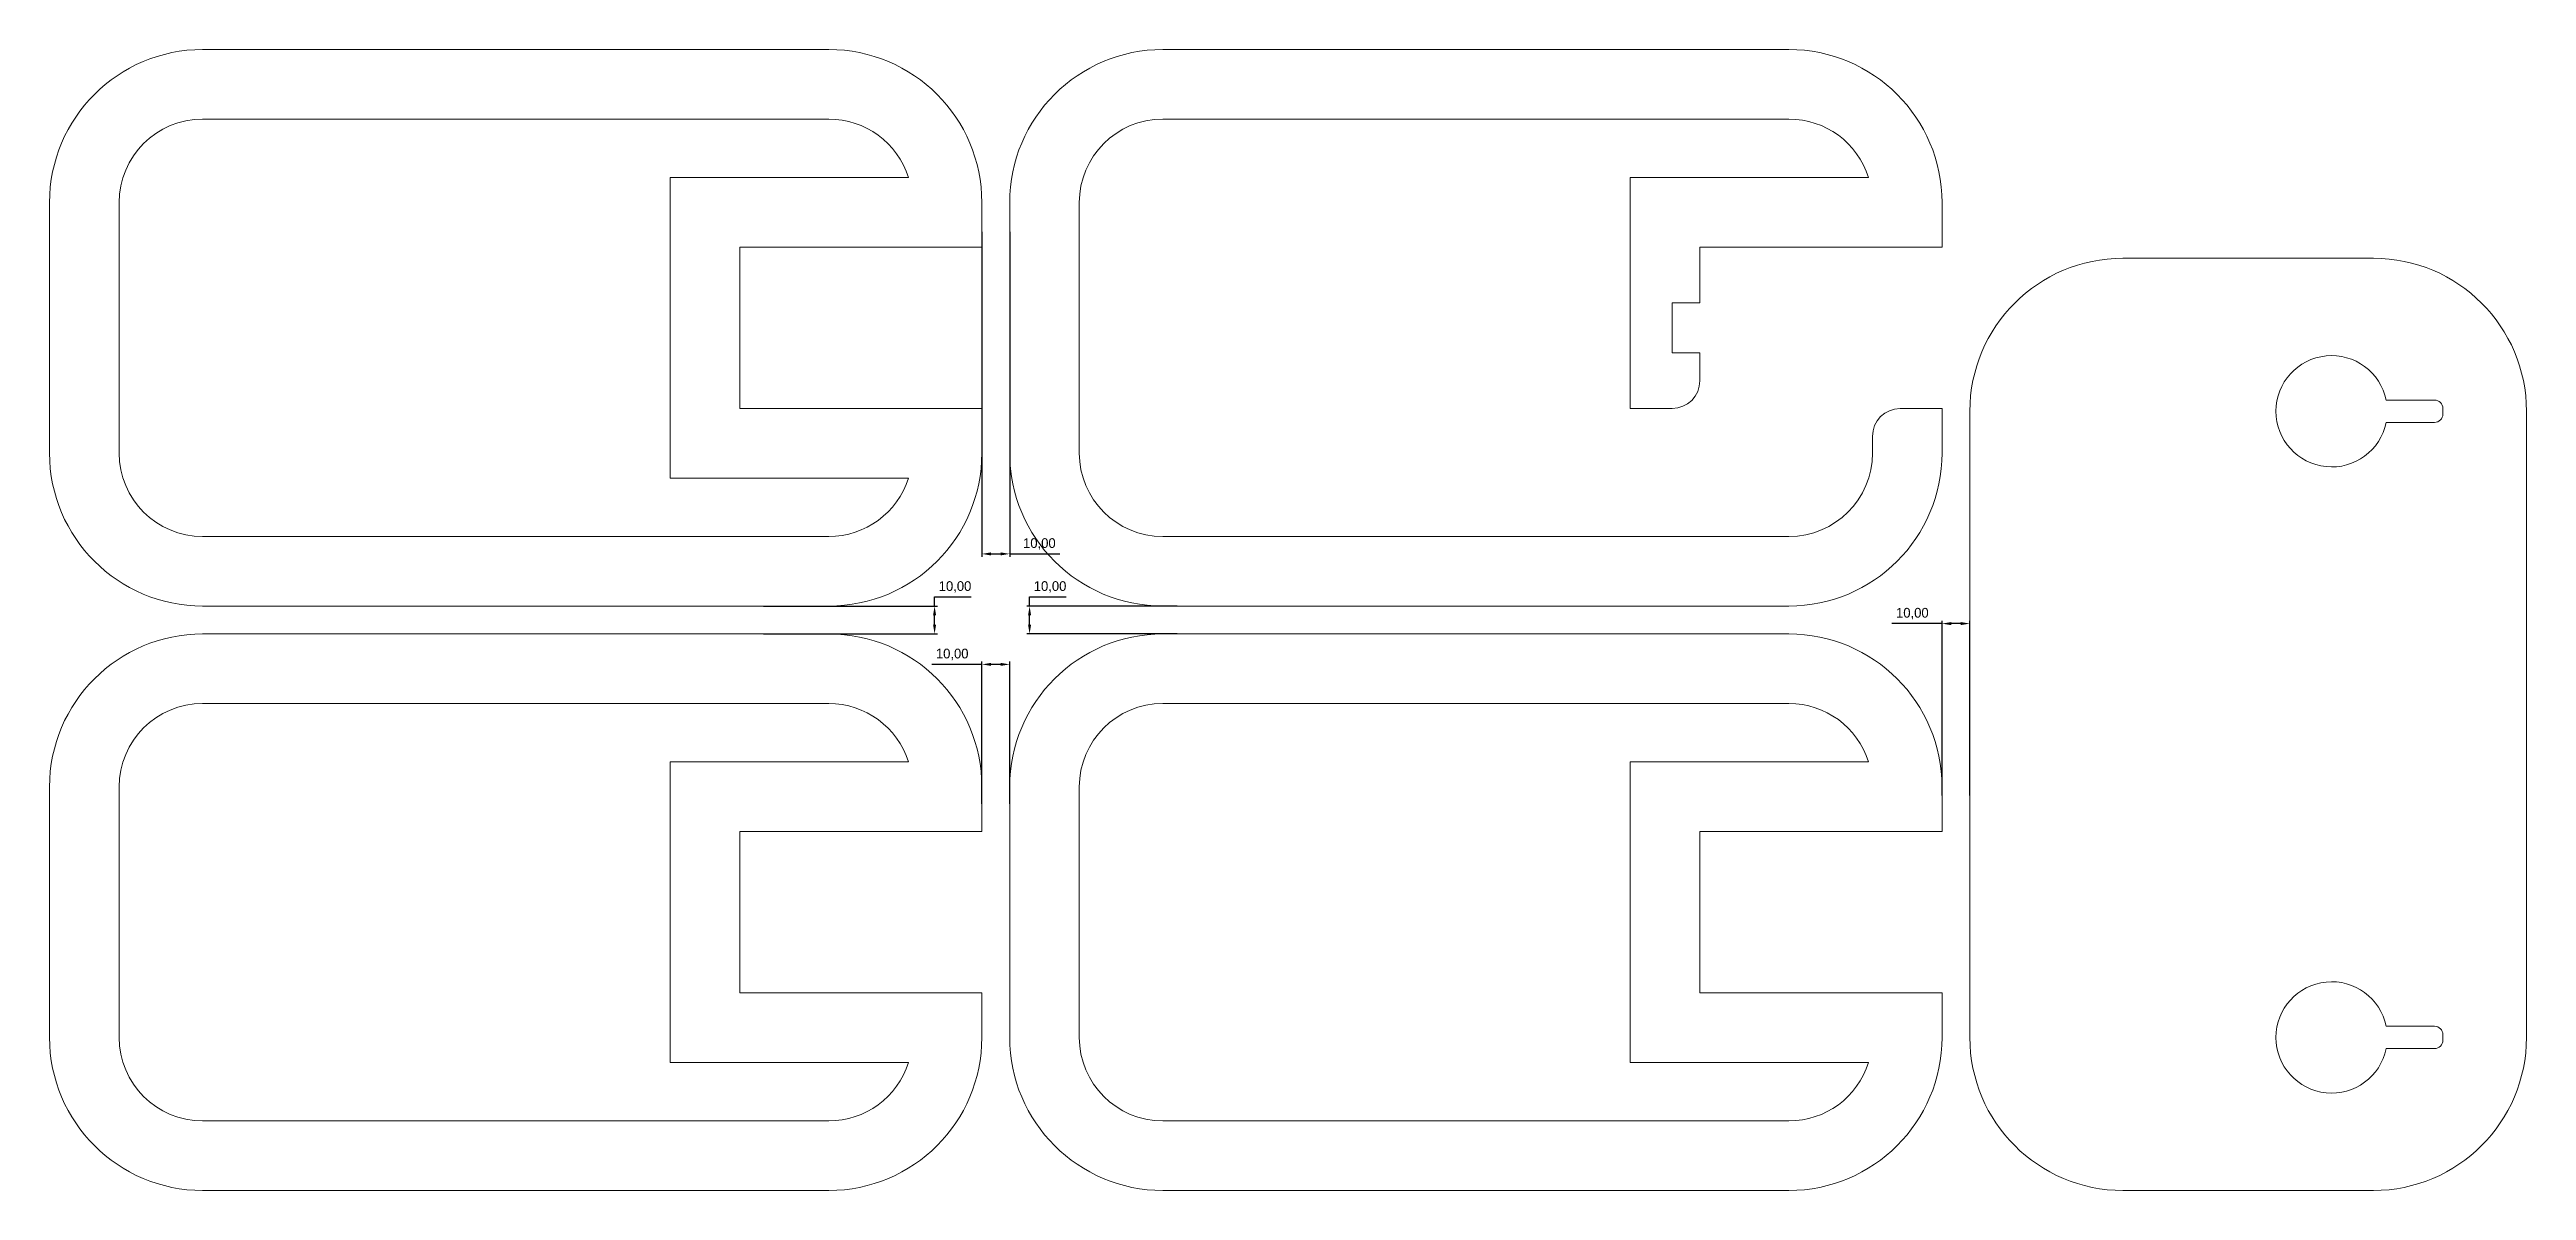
# Model space of a CAD drawing. Header units: millimetres. Extents: x 0 to 890, y 0 to 410.
import ezdxf

# ---------------------------------------------------------------- set-up
doc = ezdxf.new("R2010")
doc.units = ezdxf.units.MM
doc.header["$PDSIZE"] = -1
doc.dimstyles.new('ISO-25', dxfattribs={"dimtxt": 2.5, "dimasz": 2.5, "dimexe": 1.25, "dimexo": 0.625, "dimtad": 1, "dimtxsty": 'Standard', "dimcen": 2.5, "dimadec": 0, "dimazin": 0, "dimtfac": 1, "dimtmove": 0, "dimatfit": 3, "dimfxl": 1, "dimarcsym": 0})

# ---------------------------------------------------------------- blocks, each defined once
blk = doc.blocks.new('*D1')
at = {"color": 0, "lineweight": -2, "transparency": 16777216}
for p, q in [((256.54, 210), (319.01, 210)), ((318.01, 210), (318.01, 213.3)), ((318.01, 213.3), (331.2, 213.3)), ((318.01, 203.3), (318.01, 206.7)), ((256.54, 200), (319.01, 200))]:
    blk.add_line(p, q, dxfattribs=at)
at = {"color": 0, "transparency": 16777216}
for points in [[(317.46, 206.7), (318.56, 206.7), (318.01, 210)], [(317.46, 203.3), (318.56, 203.3), (318.01, 200)]]:
    blk.add_solid(points, dxfattribs=at)
at = {"layer": 'Defpoints', "color": 0, "transparency": 16777216}
for p in [(255.54, 210), (318.01, 210), (255.54, 200)]:
    blk.add_point(p, dxfattribs=at)
at = {"color": 0, "transparency": 16777216, "insert": (325.36, 216.87), "char_height": 3.5, "attachment_point": 5}
blk.add_mtext('10,00', dxfattribs=at)
blk = doc.blocks.new('*D2')
at = {"color": 0, "lineweight": -2, "transparency": 16777216}
for p, q in [((405.15, 210), (351.15, 210)), ((352.15, 210), (352.15, 213.3)), ((352.15, 213.3), (365.34, 213.3)), ((352.15, 203.3), (352.15, 206.7)), ((405.15, 200), (351.15, 200))]:
    blk.add_line(p, q, dxfattribs=at)
at = {"color": 0, "transparency": 16777216}
for points in [[(351.6, 206.7), (352.7, 206.7), (352.15, 210)], [(351.6, 203.3), (352.7, 203.3), (352.15, 200)]]:
    blk.add_solid(points, dxfattribs=at)
at = {"layer": 'Defpoints', "color": 0, "transparency": 16777216}
for p in [(352.15, 210), (406.15, 210), (406.15, 200)]:
    blk.add_point(p, dxfattribs=at)
at = {"color": 0, "transparency": 16777216, "insert": (359.51, 216.87), "char_height": 3.5, "attachment_point": 5}
blk.add_mtext('10,00', dxfattribs=at)
blk = doc.blocks.new('*D3')
at = {"color": 0, "lineweight": -2, "transparency": 16777216}
for p, q in [((335, 344.49), (335, 227.75)), ((345, 344.49), (345, 227.75)), ((338.3, 228.75), (341.7, 228.75)), ((345, 228.75), (363.02, 228.75))]:
    blk.add_line(p, q, dxfattribs=at)
at = {"color": 0, "transparency": 16777216}
for points in [[(338.3, 229.3), (338.3, 228.2), (335, 228.75)], [(341.7, 229.3), (341.7, 228.2), (345, 228.75)]]:
    blk.add_solid(points, dxfattribs=at)
at = {"layer": 'Defpoints', "color": 0, "transparency": 16777216}
for p in [(335, 345.49), (345, 345.49), (345, 228.75)]:
    blk.add_point(p, dxfattribs=at)
at = {"color": 0, "transparency": 16777216, "insert": (355.66, 232.32), "char_height": 3.5, "attachment_point": 5}
blk.add_mtext('10,00', dxfattribs=at)
blk = doc.blocks.new('*D4')
at = {"color": 0, "lineweight": -2, "transparency": 16777216}
for p, q in [((335, 189.05), (316.98, 189.05)), ((335, 138.95), (335, 190.05)), ((341.7, 189.05), (338.3, 189.05)), ((345, 138.95), (345, 190.05))]:
    blk.add_line(p, q, dxfattribs=at)
at = {"color": 0, "transparency": 16777216}
for points in [[(338.3, 189.6), (338.3, 188.5), (335, 189.05)], [(341.7, 189.6), (341.7, 188.5), (345, 189.05)]]:
    blk.add_solid(points, dxfattribs=at)
at = {"layer": 'Defpoints', "color": 0, "transparency": 16777216}
for p in [(335, 189.05), (335, 137.95), (345, 137.95)]:
    blk.add_point(p, dxfattribs=at)
at = {"color": 0, "transparency": 16777216, "insert": (324.34, 192.62), "char_height": 3.5, "attachment_point": 5}
blk.add_mtext('10,00', dxfattribs=at)
blk = doc.blocks.new('*D7')
at = {"color": 0, "lineweight": -2, "transparency": 16777216}
for p, q in [((680, 141.96), (680, 204.71)), ((690, 141.96), (690, 204.71)), ((680, 203.71), (661.98, 203.71)), ((686.7, 203.71), (683.3, 203.71))]:
    blk.add_line(p, q, dxfattribs=at)
at = {"color": 0, "transparency": 16777216}
for points in [[(683.3, 204.26), (683.3, 203.16), (680, 203.71)], [(686.7, 204.26), (686.7, 203.16), (690, 203.71)]]:
    blk.add_solid(points, dxfattribs=at)
at = {"layer": 'Defpoints', "color": 0, "transparency": 16777216}
for p in [(680, 203.71), (680, 140.96), (690, 140.96)]:
    blk.add_point(p, dxfattribs=at)
at = {"color": 0, "transparency": 16777216, "insert": (669.34, 207.28), "char_height": 3.5, "attachment_point": 5}
blk.add_mtext('10,00', dxfattribs=at)

msp = doc.modelspace()

# ---------------------------------------------------------------- linework, layer by layer
at = {"color": 7, "linetype": 'Continuous', "lineweight": 15}
for p, q in [((280, 410), (55, 410)), ((625, 410), (400, 410)), ((280, 385), (55, 385)), ((400, 385), (625, 385)), ((223, 256), (223, 364)), ((223, 364), (308.618, 364)), ((568, 364), (568, 281)), ((653.618, 364), (568, 364)), ((0, 355), (0, 265)), ((25, 355), (25, 265)), ((335, 339), (335, 355)), ((345, 355), (345, 265)), ((370, 265), (370, 355)), ((680, 339), (680, 355)), ((248, 339), (335, 339)), ((248, 281), (248, 339)), ((593, 339), (680, 339)), ((593, 319), (593, 339)), ((835, 335), (745, 335)), ((583, 319), (593, 319)), ((583, 301), (583, 319)), ((593, 301), (583, 301)), ((593, 291), (593, 301)), ((335, 281), (248, 281)), ((335, 265), (335, 281)), ((568, 281), (583, 281)), ((680, 281), (665, 281)), ((680, 265), (680, 281)), ((690, 280), (690, 55)), ((857, 284), (839.596, 284)), ((839.596, 276), (857, 276)), ((860, 279), (860, 281)), ((890, 55), (890, 280)), ((655, 271), (655, 265)), ((308.618, 256), (223, 256)), ((55, 235), (280, 235)), ((625, 235), (400, 235)), ((55, 210), (280, 210)), ((400, 210), (625, 210)), ((280, 200), (55, 200)), ((625, 200), (400, 200)), ((280, 175), (55, 175)), ((625, 175), (400, 175)), ((223, 46), (223, 154)), ((223, 154), (308.618, 154)), ((568, 46), (568, 154)), ((568, 154), (653.618, 154)), ((0, 145), (0, 55)), ((25, 145), (25, 55)), ((335, 129), (335, 145)), ((345, 145), (345, 55)), ((370, 145), (370, 55)), ((680, 129), (680, 145)), ((248, 129), (335, 129)), ((248, 71), (248, 129)), ((593, 129), (680, 129)), ((593, 71), (593, 129)), ((335, 71), (248, 71)), ((335, 55), (335, 71)), ((680, 71), (593, 71)), ((680, 55), (680, 71)), ((857, 59), (839.596, 59)), ((860, 54), (860, 56)), ((308.618, 46), (223, 46)), ((653.618, 46), (568, 46)), ((839.596, 51), (857, 51)), ((55, 25), (280, 25)), ((400, 25), (625, 25)), ((55, 0), (280, 0)), ((400, 0), (625, 0)), ((745, 0), (835, 0))]:
    msp.add_line(p, q, dxfattribs=at)
for centre, radius, start, end in [((55, 355), 55, 90, 180), ((280, 355), 55, 0, 90), ((400, 355), 55, 90, 180), ((625, 355), 55, 0, 90), ((55, 355), 30, 90, 180), ((280, 355), 30, 17.457603, 90), ((400, 355), 30, 90, 180), ((625, 355), 30, 17.457603, 90), ((745, 280), 55, 90, 180), ((835, 280), 55, 0, 90), ((820, 280), 20, 11.536959, 348.463041), ((583, 291), 10, 270, 0), ((665, 271), 10, 90, 180), ((857, 281), 3, 0, 90), ((857, 279), 3, 270, 0), ((55, 265), 55, 180, 270), ((55, 265), 30, 180, 270), ((280, 265), 55, 270, 0), ((400, 265), 55, 180, 270), ((400, 265), 30, 180, 270), ((625, 265), 30, 270, 0), ((625, 265), 55, 270, 0), ((280, 265), 30, 270, 342.542397), ((55, 145), 55, 90, 180), ((280, 145), 55, 0, 90), ((400, 145), 55, 90, 180), ((625, 145), 55, 0, 90), ((55, 145), 30, 90, 180), ((280, 145), 30, 17.457603, 90), ((400, 145), 30, 90, 180), ((625, 145), 30, 17.457603, 90), ((820, 55), 20, 11.536959, 348.463041), ((55, 55), 55, 180, 270), ((55, 55), 30, 180, 270), ((280, 55), 55, 270, 0), ((400, 55), 55, 180, 270), ((400, 55), 30, 180, 270), ((625, 55), 55, 270, 0), ((745, 55), 55, 180, 270), ((835, 55), 55, 270, 0), ((857, 56), 3, 0, 90), ((857, 54), 3, 270, 0), ((280, 55), 30, 270, 342.542397), ((625, 55), 30, 270, 342.542397)]:
    msp.add_arc(centre, radius, start, end, dxfattribs=at)

# ---------------------------------------------------------------- dimensions: what is measured, and where the dimension line sits
for base, p1, p2, picture, middle in [((345, 228.75), (335, 345.491), (345, 345.491), '*D3', (355.659, 232.316)), ((680, 203.714), (690, 140.957), (680, 140.957), '*D7', (669.341, 207.28)), ((335, 189.051), (345, 137.952), (335, 137.952), '*D4', (324.341, 192.616))]:
    dim = msp.add_linear_dim(base=base, p1=p1, p2=p2, dimstyle='ISO-25', override={"dimtxt": 3.5, "dimasz": 3.302, "dimexe": 1, "dimexo": 1, "dimgap": 1.524, "dimtih": 1, "dimtoh": 1, "dimzin": 0, "dimadec": 2, "dimtzin": 0})
    dim.commit()
    dim.dimension.update_dxf_attribs({"geometry": picture, "text_midpoint": middle})
for base, p1, p2, picture, middle in [((318.007, 210), (255.535, 200), (255.535, 210), '*D1', (325.365, 216.868)), ((352.149, 210), (406.147, 200), (406.147, 210), '*D2', (359.507, 216.868))]:
    dim = msp.add_linear_dim(base=base, p1=p1, p2=p2, angle=90, dimstyle='ISO-25', override={"dimtxt": 3.5, "dimasz": 3.302, "dimexe": 1, "dimexo": 1, "dimgap": 1.524, "dimtih": 1, "dimtoh": 1, "dimzin": 0, "dimadec": 2, "dimtzin": 0})
    dim.commit()
    dim.dimension.update_dxf_attribs({"geometry": picture, "text_midpoint": middle})

doc.saveas('drawing.dxf')
